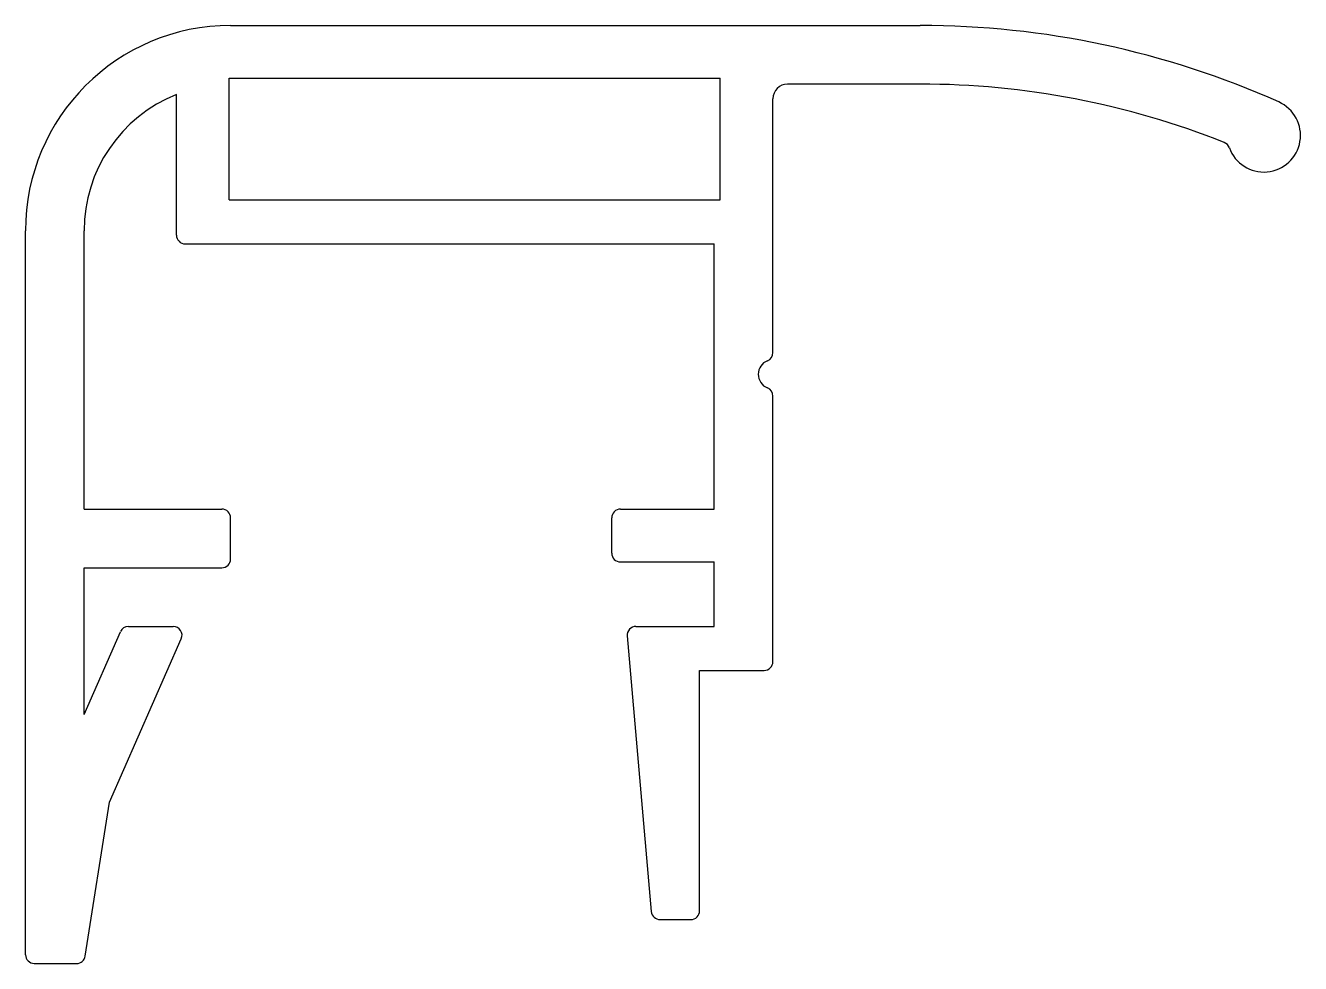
# Model space of a CAD drawing. Extents: x 924.2 to 967.7, y 648.9 to 680.9.
import ezdxf

# ---------------------------------------------------------------- set-up
doc = ezdxf.new("R2010")
doc.units = 0
doc.layers.get('0').update_dxf_attribs({"linetype": 'CONTINUOUS'})

msp = doc.modelspace()

# ---------------------------------------------------------------- linework, layer by layer
for p, q in [((931.205, 680.937), (954.73, 680.937)), ((931.155, 679.137), (947.905, 679.137)), ((931.155, 674.987), (931.155, 679.137)), ((947.905, 674.987), (947.905, 679.137)), ((954.73, 678.937), (950.205, 678.937)), ((929.355, 673.787), (929.355, 678.582)), ((949.705, 669.778), (949.705, 678.437)), ((931.155, 674.987), (947.905, 674.987)), ((924.205, 649.237), (924.205, 673.937)), ((926.205, 664.437), (926.205, 673.937)), ((929.655, 673.487), (947.705, 673.487)), ((947.705, 664.437), (947.705, 673.487)), ((949.705, 659.237), (949.705, 668.295)), ((926.205, 664.437), (930.905, 664.437)), ((944.505, 664.437), (947.705, 664.437)), ((931.205, 662.737), (931.205, 664.137)), ((944.205, 662.937), (944.205, 664.137)), ((944.505, 662.637), (947.705, 662.637)), ((947.705, 660.437), (947.705, 662.637)), ((926.205, 662.437), (930.905, 662.437)), ((926.205, 657.432), (926.205, 662.437)), ((927.718, 660.437), (929.246, 660.437)), ((945.032, 660.437), (947.705, 660.437)), ((926.205, 657.432), (927.443, 660.257)), ((927.076, 654.437), (929.521, 660.016)), ((944.733, 660.111), (945.556, 650.711)), ((947.205, 650.737), (947.205, 658.937)), ((947.205, 658.937), (949.405, 658.937)), ((926.245, 649.19), (927.076, 654.437)), ((945.855, 650.437), (946.905, 650.437)), ((924.505, 648.937), (925.949, 648.937))]:
    msp.add_line(p, q)
for centre, radius, start, end in [((931.205, 673.937), 7, 90, 180), ((954.73, 650.937), 30, 65.932, 90), ((950.205, 678.437), 0.5, 90, 180), ((954.73, 650.937), 28, 68.2484, 90), ((931.205, 673.937), 5, 111.7156, 180), ((966.455, 677.187), 1.25, 199.698, 65.932), ((964.995, 676.665), 0.3, 19.698, 68.2484), ((929.655, 673.787), 0.3, 180, 270), ((949.705, 669.037), 0.5, 112.0243, 247.9757), ((949.405, 669.778), 0.3, 292.0243, 0), ((949.405, 668.295), 0.3, 0, 67.9757), ((930.905, 664.137), 0.3, 0, 90), ((944.505, 664.137), 0.3, 90, 180), ((930.905, 662.737), 0.3, 270, 0), ((944.505, 662.937), 0.3, 180, 270), ((927.718, 660.137), 0.3, 90, 156.3395), ((929.246, 660.137), 0.3, 336.3395, 90), ((945.032, 660.137), 0.3, 90, 185.0031), ((949.405, 659.237), 0.3, 270, 0), ((945.855, 650.737), 0.3, 185.0031, 270), ((946.905, 650.737), 0.3, 270, 0), ((924.505, 649.237), 0.3, 180, 270), ((925.949, 649.237), 0.3, 270, 351)]:
    msp.add_arc(centre, radius, start, end)

doc.saveas('drawing.dxf')
